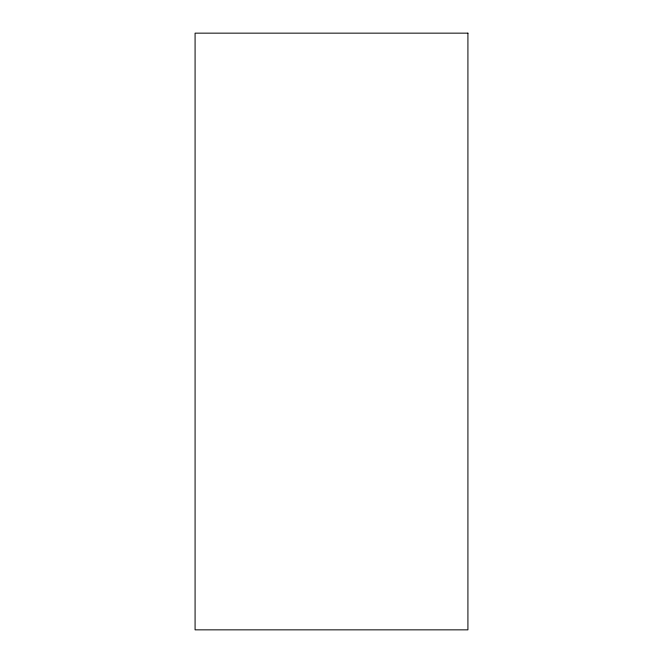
<?xml version="1.0" encoding="UTF-8"?>
<svg xmlns="http://www.w3.org/2000/svg" width="663" height="663" viewBox="0 0 663 663"><rect width="100%" height="100%" fill="white"/><g stroke="black" fill="none" stroke-linecap="round" stroke-linejoin="round"><path stroke-width="0.99" d="M467.921 33.15L195.079 33.15L195.079 629.85L467.921 629.85L467.921 33.15"/></g></svg>
